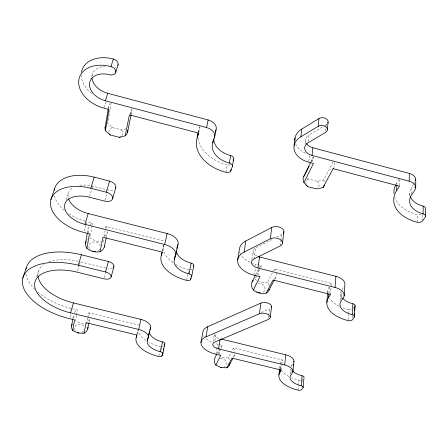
<?xml version="1.0" encoding="UTF-8"?>
<svg xmlns="http://www.w3.org/2000/svg" width="448" height="448" viewBox="0 0 448 448"><rect width="100%" height="100%" fill="white"/><g stroke="black" fill="none" stroke-linecap="round" stroke-linejoin="round"><path stroke-width="0.34" stroke-dasharray="2.24 1.68" d="M417.138 222.219L417.172 214.558A39.514 25.004 -2.3 0 1 394.856 197.708M414.826 188.272L414.837 186.973M411.443 193.928L411.51 187.46L413.375 184.666M409.623 195.608L409.651 193.026M399.51 185.522L399.633 179.698M396.85 184.66L396.894 182.722L399.661 178.405M352.464 317.722L352.582 315.672M348.04 319.911L348.37 314.468M348.41 313.785L348.662 309.702A32.312 17.808 3.6 0 1 341.852 307.462M341.18 299.079L341.645 292.174M340.2 300.602L340.715 293.026M330.523 294.442L331.055 287.521M331.106 286.832L331.374 283.371L274.445 268.99L273.504 270.81M327.617 292.813L327.729 291.441M328.91 293.283L329.398 287.073M325.618 131.174L326.043 126.633M326.105 125.983L326.222 124.684A5.505 3.942 3 0 0 327.174 123.939M302.406 381.623L302.59 379.635L303.638 378.168M298.043 390.118L298.424 386.148M298.491 385.487L299.001 380.195A27.513 13.238 6.5 0 1 291.956 377.916M290.993 372.652L291.34 369.292M291.62 366.604L291.754 365.266L292.443 364.23M290.366 374.136L290.926 368.782M308.818 161.571L309.434 155.826M308.319 141.417L309.019 134.982L324.447 125.748M281.366 370.098L281.887 365.383M281.966 364.711L282.486 359.996L233.464 348.046L231.868 351.12M279.619 368.704L279.994 365.361M305.094 143.898L305.598 139.406M280.319 368.928L280.773 364.902M280.846 364.23L281.075 362.214L282.486 359.996M280.258 245.907L280.834 241.248M280.918 240.582L281.663 234.595A7.179 4.39 7 0 0 282.576 234.013M268.486 318.147L268.738 316.154M268.822 315.493L269.662 308.862A6.322 3.405 7.8 0 0 270.452 308.431M254.408 275.302L255.388 268.442M255.78 265.698L255.976 264.326A22.68 13.39 7.9 0 1 252.37 263.211M254.005 258.944L255.618 247.822L272.983 239.002M251.826 259.342L253.07 250.869M215.925 354.211L216.692 349.524M216.804 348.858L217.577 344.17A19.337 9.783 9.5 0 1 214.463 343.263M214.911 340.738L216.042 333.962M72.839 318.623L73.405 315.274A8.372 7.252 7.7 0 0 73.685 318.119M87.354 232.719L88.032 228.726M108.332 108.562L108.679 106.512M213.147 341.555L214.396 334.118A7.56 3.825 9.5 0 0 220.17 338.783M111.216 102.738L107.694 123.278L112.392 127.579L121.565 129.993L126.056 128.839M76.446 315.386L75.499 320.774L80.158 323.075L85.316 323.602M76.563 314.709L77.386 309.994L72.481 308.801M92.131 225.73L90.026 237.754C93.246 240.257 97.311 241.842 101.433 241.226M92.249 225.064L92.596 223.059L86.873 221.609M225.938 172.34L227.304 164.881A38.814 26.992 9.8 0 1 198.111 138.253M87.763 318.136L86.699 323.49A8.198 7.162 7.2 0 1 87.198 324.335M87.898 317.47L88.827 312.782L139.25 325.074M103.326 239.702L103.062 241.03A9.559 7.812 10.3 0 1 104.093 242.945M103.981 236.387L105.431 229.085M105.566 228.424L105.958 226.43L164.791 241.293M186.654 280.364L187.858 274.35M187.992 273.683L188.658 270.34M130.189 114.19L131.281 108.763M89.04 322.28L89.712 318.959M106.294 237.115L107.229 232.495M131.202 114.162L131.751 111.457M158.833 355.852L159.93 350.627M160.07 349.978L160.479 348.018M198.341 132.412L200.239 125.597M198.878 131.874L199.97 126.851M162.411 250.684L163.632 245.269M162.495 251.474L163.873 245.364M136.982 334.118L137.9 330.142M137.105 334.37L138.023 330.389M104.468 277.536L105.694 272.978M104.854 200.48L107.296 192.018M70.006 317.374L70.958 314.076M77.566 270.872L79.285 265.031M79.475 264.382L80.242 261.783M84.034 231.101L85.736 225.406M85.926 224.773L86.682 222.242M89.566 196.577L92.126 188.138M92.322 187.488L92.714 186.189L107.856 190.07A7.353 4.547 16.7 0 0 114.122 189.61M104.356 107.576L106.114 102.01M66.315 199.578L68.393 193.161M36.674 276.646L38.338 271.572M91.51 77.006L92.77 73.276M217.073 353.556L219.789 348.001A8.221 7.084 28.6 0 1 222.342 345.335L218.77 344.462M255.685 274.68L258.367 269.198M311.069 161.538L313.197 157.192A11.53 8.249 25.4 0 0 312.743 161.566M311.164 161.991L313.6 157.018M218.081 353.993L220.517 349.048M220.819 348.426L222.342 345.335M256.71 275.498L254.906 279.16L257.135 280.722M257.012 274.882L260.316 268.167M260.618 267.557L261.52 265.726L255.976 264.326M229.37 359.615A8.047 7 28.9 0 0 228.368 357.874L231.549 351.73M269.142 285.286A9.363 7.599 27 0 0 267.529 282.33L273.19 271.415M307.429 178.002L308.47 179.026L317.296 181.345L323.663 180.001L333.642 160.922M233.503 357.213L234.472 355.393M274.602 279.485L275.873 277.082M330.411 284.878L331.374 283.371M342.121 289.598L343.79 287.09M413.75 184.111L414.87 182.431M353.349 308.325L354.099 307.272M325.041 125.395L326.222 124.684M276.702 237.115L281.663 234.595M261.318 312.474L269.662 308.862M308.47 179.026L308.252 179.11A6.877 5.034 25.6 0 0 306.029 183.624M112.392 127.579L112.134 127.663A7.039 5.208 12.4 0 0 108.914 132.014M267.529 282.33L262.254 282.47L258.877 281.624M228.368 357.874L224.75 357.941L221.687 357.409M80.909 261.951L106.926 268.419M317.296 181.345L317.481 181.53A6.877 5.034 25.6 0 1 318.36 187.51M121.565 129.993L121.727 130.178A7.039 5.208 12.4 0 1 122.08 135.458M323.663 180.001L323.977 180.695A11.2 8.176 25.6 0 1 324.33 181.843M422.554 214.614L422.554 220.898M131.975 109.234A11.822 8.546 12.8 0 1 129.976 114.38M108.808 108.786A11.822 8.546 12.8 0 1 109.962 103.41M198.19 132.95A38.814 26.992 9.8 0 1 198.783 130.362M230.311 164.853A4.032 2.71 10.2 0 1 227.304 164.881M91.616 93.341A29.54 20.938 20.7 0 1 81.256 75.309M116.054 67.077A5.673 4.105 21.4 0 1 115.147 67.357M92.07 75.757A18.458 13.082 20.7 0 1 104.95 66.41M334.348 162.792A11.53 8.249 25.4 0 1 333.984 167.177M409.903 195.373A22.943 14.498 -2.2 0 1 411.51 187.46M395.595 185.074A39.514 25.004 -2.3 0 1 396.894 182.722M421.226 214.25A4.088 2.526 -0.9 0 1 417.172 214.558M305.738 141.999A10.707 7.476 3.8 0 1 309.019 134.982M305.57 153.16A21.42 14.958 3.8 0 1 295.618 143.774M258.042 283.119A5.751 4.676 27 0 1 264.477 286.535A5.751 4.676 27 0 1 262.993 292.32M254.033 286.614A5.751 4.676 27 0 1 254.167 286.009M255.102 284.446A5.751 4.676 27 0 1 255.578 284.032M276.377 273.05A9.598 7.689 26.8 0 1 273.946 279.423M259.314 275.738A9.598 7.689 26.8 0 1 258.294 269.522M259.185 267.725A9.598 7.689 26.8 0 1 261.52 265.726M274.445 268.99A9.598 7.689 26.8 0 1 276.114 271.998M250.107 262.282A22.68 13.39 7.9 0 1 240.509 254.162M240.223 253.579A22.68 13.39 7.9 0 1 239.613 251.815M341.774 297.041A18.771 10.332 3.6 0 1 341.253 291.049M339.388 306.331A32.312 17.808 3.6 0 1 329.678 298.318M327.718 292.6A32.312 17.808 3.6 0 1 329.123 286.922M351.226 309.781A3.371 1.814 4.2 0 1 348.662 309.702M256.771 255.954A8.865 5.23 7.9 0 1 255.618 247.822M220.259 358.445A4.945 4.306 29 0 1 225.77 361.43A4.945 4.306 29 0 1 224.325 366.733M217.582 365.103A4.945 4.306 29 0 1 217.241 364.577M234.808 354.525A8.221 7.084 28.6 0 1 232.73 357.56M220.158 354.508A8.221 7.084 28.6 0 1 219.223 349.77M233.464 348.046A8.221 7.084 28.6 0 1 235.021 351.714M211.562 342.115A19.337 9.783 9.5 0 1 205.794 338.419M204.26 336.717A19.337 9.783 9.5 0 1 203.689 335.843M291.374 365.966A15.988 7.683 6.5 0 1 291.754 365.266M288.87 376.466A27.513 13.238 6.5 0 1 282.089 371.196M280.526 368.603A27.513 13.238 6.5 0 1 279.961 365.982M280.442 363.434A27.513 13.238 6.5 0 1 281.075 362.214M300.11 380.352A2.884 1.355 6.8 0 1 299.001 380.195M89.527 319.194A8.372 7.252 7.7 0 1 87.797 321.546M74.396 312.603A8.372 7.252 7.7 0 1 77.386 309.994M88.827 312.782A8.372 7.252 7.7 0 1 90.065 316.417M71.131 308.459A52.287 27.261 15.5 0 1 37.901 292.174M34.944 289.475A52.287 27.261 15.5 0 1 25.95 273.924M83.535 331.218A5.04 4.407 7.1 0 1 81.508 332.601M75.538 331.156A5.04 4.407 7.1 0 1 75.158 330.669M74.855 330.148A5.04 4.407 7.1 0 1 77.734 324.313A5.04 4.407 7.1 0 1 84.286 327.393M37.957 275.688A39.844 20.765 15.5 0 1 43.557 264.673M48.787 261.979A39.844 20.765 15.5 0 1 78.266 261.324M112.437 268.19A6.451 3.528 14.8 0 1 108.153 268.654M163.643 346.517A2.895 1.406 11.6 0 1 161.862 346.87M160.754 346.713A27.63 13.748 11.6 0 1 148.932 342.255M145.992 340.474A27.63 13.748 11.6 0 1 138.247 330.187M86.654 240.503A9.559 7.812 10.3 0 1 87.315 239.674M99.814 249.29A5.874 4.81 10.2 0 1 98.375 250.673M90.132 249.53A5.874 4.81 10.2 0 1 89.684 248.987M89.326 248.41A5.874 4.81 10.2 0 1 92.59 242.088A5.874 4.81 10.2 0 1 100.234 245.633M107.425 231.482A9.8 7.913 10.6 0 1 103.964 236.662M88.838 232.859A9.8 7.913 10.6 0 1 89.146 225.826M89.824 224.991A9.8 7.913 10.6 0 1 92.596 223.059M105.958 226.43A9.8 7.913 10.6 0 1 107.022 228.379M85.165 221.155A37.374 22.4 17.1 0 1 68.471 213.534M64.316 210.409A37.374 22.4 17.1 0 1 54.398 195.502M68.191 197.288A23.016 13.787 17.1 0 1 72.918 187.69M79.716 185.366A23.016 13.787 17.1 0 1 90.474 185.69M91.034 185.802A23.016 13.787 17.1 0 1 92.714 186.189M188.793 269.674A32.245 18.732 11.2 0 1 175.661 264.393M172.906 262.606A32.245 18.732 11.2 0 1 163.621 245.185M192.198 269.315A3.366 1.904 11.3 0 1 190.081 269.847"/><path stroke-width="0.67" d="M415.705 187.583L415.755 179.794M396.838 185.304L396.715 190.467A39.794 24.909 -2.1 0 0 417.138 222.219A4.116 2.514 -0.7 0 0 422.554 220.898L425.242 217.179A4.144 2.542 -1 0 0 423.136 213.836A23.106 14.448 -2 0 1 411.432 195.222L414.814 190.215A10.69 6.871 -0.9 0 0 409.214 181.194L409.31 173.393L312.838 147.773A10.707 7.476 3.8 0 1 306.538 143.662M328.86 293.972L328.586 297.422A32.609 17.634 3.8 0 0 347.995 320.589A3.399 1.798 4.4 0 0 352.346 319.766L354.239 317.162L354.43 313.74M354.581 311.002L354.85 306.214A3.388 1.831 4.1 0 0 352.856 303.755A18.771 10.332 3.6 0 1 342.468 298.004M354.446 316.473L355.062 305.519M354.239 317.162A3.422 1.814 4.3 0 0 352.218 314.714L352.856 303.755M344.154 295.798L344.882 284.687A13.546 7.616 4.7 0 0 335.871 276.321L259.515 256.973A8.865 5.23 7.9 0 1 258.087 256.525M352.218 314.714A18.945 10.231 3.8 0 1 341.04 301.151L343.392 297.679A13.675 7.543 4.9 0 0 335.054 287.476L335.871 276.321M326.855 302.428L327.566 293.502M280.246 369.6L279.944 372.282A27.731 13.076 6.6 0 0 298.043 390.118A2.906 1.338 6.9 0 0 301.661 389.581L303.061 387.649L303.923 378.342M327.382 129.83L328.098 122.035M303.061 387.649A2.918 1.355 6.8 0 0 301.168 385.762L302.114 375.777A15.988 7.683 6.5 0 1 292.902 371.224M324.307 185.17A11.2 8.176 25.6 0 1 323.394 187.102L322.963 187.606L316.54 188.91L307.681 186.592L303.94 182.622L313.426 163.447L308.75 162.21A21.577 14.907 4 0 1 300.882 136.769L318.17 126.358L318.965 118.569A5.505 3.942 3 0 1 325.668 118.412A5.505 3.942 3 0 1 327.813 123.038M293.199 365.372L293.339 364.028M292.947 371.392L293.978 361.267M409.214 181.194L312.032 155.462L312.838 147.773M301.168 385.762A16.111 7.594 6.6 0 1 290.718 375.334L292.443 372.786A11.642 5.566 7.4 0 0 284.682 364.991L285.79 354.822L220.842 338.951M278.942 374.724L279.546 369.376M300.882 136.769L301.784 129.041L318.965 118.569M294.101 145.645L295.042 137.962M282.503 243.029L283.892 231.689M270.239 317.279L271.566 306.645M269.242 289.374A9.363 7.599 27 0 1 266.106 293.182C261.638 293.91 256.822 293.11 253.372 290.002L260.002 276.713L254.408 275.302A22.898 13.266 7.9 0 1 244.087 252.146L270.262 238.801L271.774 227.466A7.179 4.39 7 0 1 280.846 227.713A7.179 4.39 7 0 1 283.27 233.318M229.869 363.367A8.047 7 28.9 0 1 226.834 367.797L220.814 367.506L215.852 365.142L220.73 355.376L215.925 354.211A19.494 9.671 9.5 0 1 205.974 336.874L259.442 313.751L260.87 303.117A6.322 3.405 7.8 0 1 268.307 303.268A6.322 3.405 7.8 0 1 271.426 307.294M335.054 287.476L257.958 268.027L259.515 256.973M244.087 252.146L245.806 241.002L271.774 227.466M237.681 259.935L239.439 248.881A22.68 13.39 7.9 0 1 245.806 241.002M284.682 364.991L218.518 348.891L220.058 339.455M71.596 325.993L72.727 319.295M85.557 243.37L87.242 233.386M105.095 127.702L108.214 109.245M127.725 130.234A11.469 8.462 12.5 0 1 125.765 135.335L125.21 135.817L119.392 137.34L110.186 134.932L105.431 130.637L109.026 109.48L104.16 108.198A29.764 20.882 20.5 0 1 78.854 79.744A29.764 20.882 20.5 0 1 110.947 66.573L113.372 59.046A5.673 4.105 21.4 0 1 117.897 65.391M87.909 327.074A8.198 7.162 7.2 0 1 84.017 333.278L78.165 333.043L72.727 330.546L74.564 319.889L69.619 318.69A52.735 26.964 15.4 0 1 22.557 279.345A52.735 26.964 15.4 0 1 78.31 265.238L105.577 272.003A6.507 3.494 14.7 0 1 111.16 276.982L113.915 266.543M104.479 246.008A9.559 7.812 10.3 0 1 100.083 251.681C95.435 252.65 90.608 251.334 86.923 248.388L89.443 233.817L83.658 232.366A37.744 22.215 16.9 0 1 50.602 201.012A37.744 22.215 16.9 0 1 90.826 188.255L106.344 192.226A7.431 4.514 16.5 0 1 112.694 198.514A7.431 4.514 16.5 0 1 104.67 201.13L89.37 197.226A23.246 13.675 16.9 0 0 64.63 205.089A23.246 13.675 16.9 0 0 84.952 224.381L164.685 244.496A13.742 7.89 12.7 0 1 175.644 255.494L174.378 259.308A18.911 10.769 11.2 0 0 189.022 273.913A3.416 1.904 11.2 0 1 191.666 276.55L190.596 279.406A3.399 1.882 11.3 0 1 186.654 280.364A32.553 18.558 11.1 0 1 161.342 255.422L162.103 252.039M205.974 336.874L207.76 326.676L260.87 303.117M200.984 342.462L202.787 332.349A19.337 9.783 9.5 0 1 207.76 326.676M198.195 133.095L197.154 137.883A39.094 26.897 9.9 0 0 225.938 172.34A4.06 2.699 10.2 0 0 230.782 170.817L232.31 166.712L233.643 159.219A4.054 2.744 10.1 0 0 230.692 155.585A22.54 15.652 9.9 0 1 213.679 138.869M230.782 170.817L231.022 169.456M232.31 166.712A4.082 2.733 10.2 0 0 229.331 163.083L230.692 155.585M84.017 333.278L86.1 322.694L136.954 335.037L136.22 337.428A27.854 13.58 11.6 0 0 158.698 356.507A2.918 1.389 11.6 0 0 162.014 355.88L162.803 353.769L164.836 343.924A2.912 1.422 11.6 0 0 162.506 341.891A16.055 7.98 11.6 0 1 149.453 331.419M100.083 251.681L102.934 237.21L162.338 252.151L161.342 255.422M190.596 279.406L190.859 278.068M191.666 276.55L193.771 265.798A3.388 1.921 11.2 0 0 191.162 263.15A18.732 10.87 11.2 0 1 176.378 250.578M189.022 273.913L191.162 263.15M125.21 135.817L129.405 114.862L198.61 133.134L197.154 137.883M229.331 163.083A22.702 15.596 9.9 0 1 212.716 142.867L214.547 137.34L216.059 129.786A10.522 7.381 12.3 0 0 208.146 119.969L107.733 93.302A18.458 13.082 20.7 0 1 92.053 78.4M212.716 142.867L213.265 140.129M87.69 328.927L88.9 322.946M104.289 247.01L106.159 237.77M127.501 132.434L131.068 114.839M162.014 355.88L162.557 353.259M163.234 349.989L163.503 348.678M162.803 353.769A2.934 1.4 11.6 0 0 160.446 351.747L162.506 341.891M214.547 137.34A10.595 7.358 12.3 0 0 206.562 127.534L208.146 119.969M174.378 259.308L175.101 255.92M175.644 255.494L177.962 244.619A13.614 7.963 12.7 0 0 167.149 233.565L88.2 213.556A23.016 13.787 17.1 0 1 68.555 198.727M160.446 351.747A16.184 7.885 11.6 0 1 147.426 340.592L149.184 332.64M147.426 340.592L150.556 327.835A11.654 5.824 12.6 0 0 140.974 319.43L73.45 302.926A39.844 20.765 15.5 0 1 38.018 276.22M164.685 244.496L167.149 233.565M136.22 337.428L136.83 334.779M148.35 337.803A11.749 5.757 12.6 0 0 138.662 329.459L140.974 319.43M105.577 272.003L108.41 261.514L81.396 254.783A52.287 27.261 15.5 0 0 25.978 269.254M112.689 198.542L115.814 187.443M138.662 329.459L70.566 312.883L73.45 302.926M106.344 192.226L109.564 181.098L94.209 177.15A37.374 22.4 17.1 0 0 54.236 190.389M78.31 265.238L81.396 254.783M84.952 224.381L88.2 213.556M90.826 188.255L94.209 177.15M115.522 72.918L118.138 64.624M206.562 127.534L105.375 100.744L107.733 93.302M149.811 330.086L150.556 327.835M176.697 248.466L177.962 244.619M215.247 132.255L216.059 129.786M50.898 199.657L54.578 188.765M22.82 278.074L26.258 267.932M164.242 345.526L164.836 343.924M193.346 266.958L193.771 265.798M233.206 160.395L233.643 159.219M216.77 354.172L214.962 357.874A8.047 7 28.9 0 0 215.852 365.142M252.101 281.994L255.382 275.29M303.772 176.445L310.761 162.159M305.077 174.418L309.03 166.342M226.834 367.797L231.941 358.098L281.366 370.098L279.944 372.282M266.106 293.182L273.056 279.994L330.523 294.442L328.586 297.422M322.963 187.606L333.435 168.112M229.326 365.12L232.865 358.434M268.884 290.304L274.288 280.084M396.715 190.467L399.498 186.172L332.998 168.616M304.769 175.039L304.332 175.532A11.2 8.176 25.6 0 0 303.632 181.927L303.94 182.622M119.392 137.34L119.661 137.25A7.039 5.208 12.4 0 0 120.394 136.909M307.681 186.592L307.479 186.385A6.877 5.034 25.6 0 1 306.55 185.041M110.186 134.932L110.001 134.725A7.039 5.208 12.4 0 1 109.564 134.075M105.431 130.637L105.218 129.954A11.469 8.462 12.5 0 1 105.33 126.622M425.6 216.21L425.578 208.505A4.116 2.554 -1.2 0 0 423.136 206.13A22.943 14.498 -2.2 0 1 410.172 196.286M423.136 206.13L423.136 213.836M105.375 100.744A18.598 13.048 20.5 0 1 89.583 82.975A18.598 13.048 20.5 0 1 109.614 74.743A5.712 4.094 21.2 0 0 115.769 72.128A5.712 4.094 21.2 0 0 110.947 66.573M197.988 134.926A38.814 26.992 9.8 0 1 198.19 132.95M81.474 72.218A29.54 20.938 20.7 0 1 113.372 59.046M409.31 173.393A10.618 6.894 -1.2 0 1 415.638 180.695M312.032 155.462A10.786 7.454 4 0 1 308.174 142.705L325.494 132.474A5.55 3.931 3.2 0 0 326.015 126.924A5.55 3.931 3.2 0 0 318.17 126.358M393.971 193.542A39.514 25.004 -2.3 0 1 395.595 185.074M294.896 140.554A21.42 14.958 3.8 0 1 301.784 129.041M253.372 290.002A9.363 7.599 27 0 1 253.26 280.375M260.35 292.93A5.751 4.676 27 0 1 258.894 292.734M257.488 292.214A5.751 4.676 27 0 1 256.827 291.844M257.958 268.027A8.949 5.186 7.9 0 1 254.005 258.944L280.258 245.907A7.252 4.357 7.1 0 0 280.493 239.719A7.252 4.357 7.1 0 0 270.262 238.801M221.385 367.304A4.945 4.306 29 0 1 220.752 367.186M285.79 354.822A11.547 5.639 7.3 0 1 293.826 361.99M218.518 348.891A7.622 3.78 9.5 0 1 214.687 342.098L268.318 319.469A6.378 3.371 7.9 0 0 268.425 314.67A6.378 3.371 7.9 0 0 259.442 313.751M302.114 375.777A2.895 1.372 6.7 0 1 303.985 377.681M70.566 312.883A40.186 20.535 15.4 0 1 34.742 282.923A40.186 20.535 15.4 0 1 77.185 272.171L104.115 278.835A6.507 3.494 14.7 0 0 111.16 276.982M72.727 330.546A8.198 7.162 7.2 0 1 72.111 324.19M78.926 332.881A5.04 4.407 7.1 0 1 77.644 332.573M108.41 261.514A6.451 3.528 14.8 0 1 113.646 267.182M86.923 248.388A9.559 7.812 10.3 0 1 86.134 241.405M95.62 251.558A5.874 4.81 10.2 0 1 94.853 251.574M93.33 251.362A5.874 4.81 10.2 0 1 92.596 251.138M109.564 181.098A7.353 4.547 16.7 0 1 115.5 188.278"/></g></svg>
